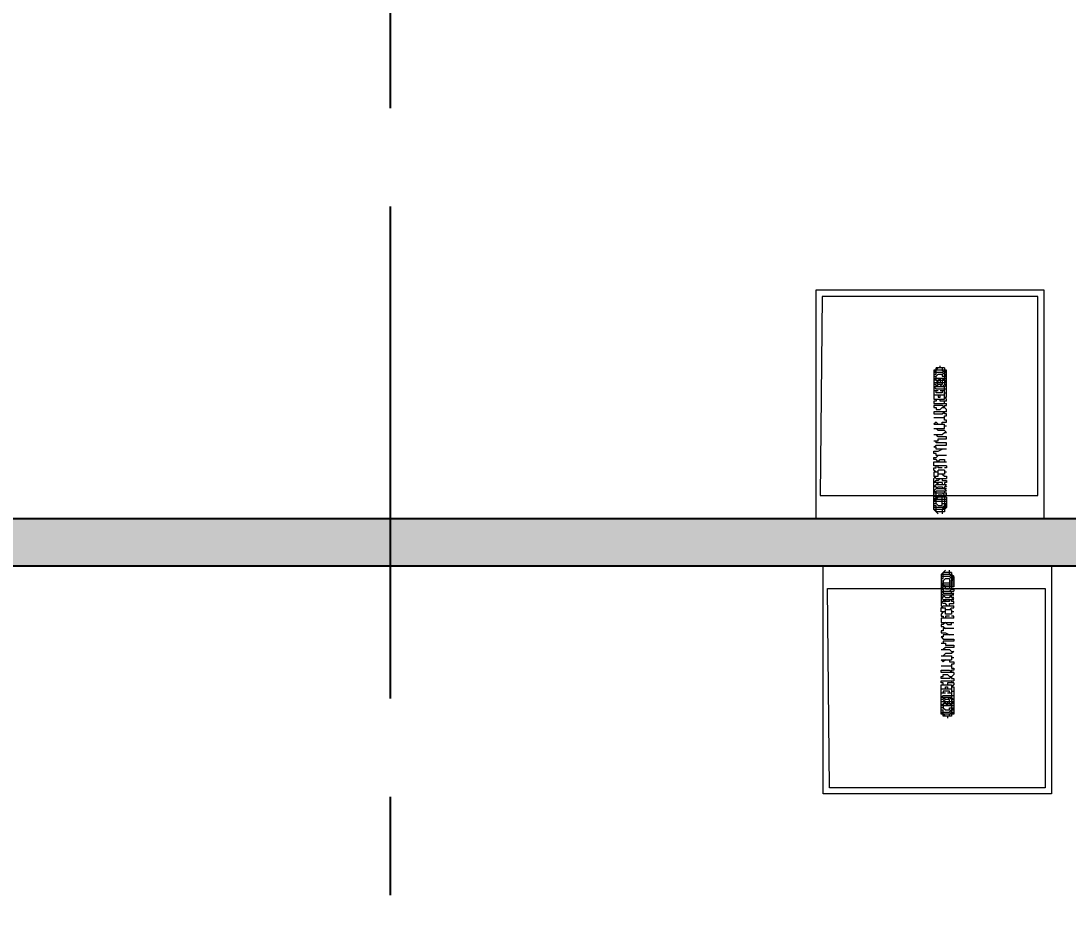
# Model space of a CAD drawing. Header units: millimetres. Extents: x -9318 to 9016603, y 0 to 838141.
# Drawn here: x 59463 to 62124, y 204962 to 207242 of the extents above; entities that cross this region are included whole.
import ezdxf
from ezdxf import colors
from ezdxf.entities.mleader import LeaderData, LeaderLine
from ezdxf.math import Vec2, Vec3

# ---------------------------------------------------------------- set-up
doc = ezdxf.new("R2010")
doc.units = ezdxf.units.MM
doc.linetypes.add('CENTER', pattern=[2, 1.25, -0.25, 0.25, -0.25])
doc.styles.add('ISOCPEUR', font='isocpeur.ttf', dxfattribs={"width": 0.7})

# ---------------------------------------------------------------- blocks, each defined once
blk = doc.blocks.new('_DotSmall')
at = {"color": 8, "linetype": 'ByBlock', "const_width": 0.5}
blk.add_lwpolyline([(-0.0625, 0, 1), (0.0625, 0, 1)], format="xyb", close=True, dxfattribs=at)

msp = doc.modelspace()

# ---------------------------------------------------------------- hatches: boundary and pattern name
at = {"ltscale": 100}
h = msp.add_hatch(dxfattribs=at)
h.set_pattern_fill('AR-CONC', color=256, scale=30)
h.set_pattern_definition([(50, (275635.95, 96407.27), (215.17805, -18.82564), [22.5, -247.5]), (355, (275635.95, 96407.27), (-41.6254, 225.65764), [18, -198]), (100.45144, (275653.88, 96405.7), (173.55265, 206.832), [19.12206, -210.34263]), (46.1842, (275635.95, 96467.27), (320.1724, -49.65578), [33.75, -371.25]), (96.63564, (275662.63, 96463.14), (280.3986, 292.2356), [28.6831, -315.51413]), (351.18416, (275635.95, 96467.27), (280.3986, 292.2356), [27, -297]), (21, (275665.95, 96452.27), (179.07212, -120.78567), [22.5, -247.5]), (326, (275665.95, 96452.27), (72.9946, 217.54501), [18, -198]), (71.45144, (275680.87, 96442.2), (252.06671, 96.75935), [19.12206, -210.34263]), (37.5, (275635.95, 96407.274), (3.647957, 99.868156), [0, -195.6, 0, -201, 0, -198.75]), (7.5, (275635.95, 96407.27), (78.92086, 118.323514), [0, -114.6, 0, -191.1, 0, -75.75]), (327.5, (275569.05, 96407.274), (160.14673, -6.766462), [0, -75, 0, -234, 0, -310.5]), (317.5, (275539.05, 96407.27), (174.95585, 30.031495), [0, -97.5, 0, -155.4, 0, -220.5])])
h.paths.add_polyline_path([(63602.03, 207236.01), (63482.03, 207236), (63482.03, 205977.85), (57652.03, 205977.85), (57652.03, 205857.85), (63482.03, 205857.85), (63482.03, 204543.27), (63602.03, 204543.27)])

# ---------------------------------------------------------------- linework, layer by layer
at = {"linetype": 'CENTER', "ltscale": 1000}
msp.add_line((60402.03, 230770.43), (60402.03, 175038.08), dxfattribs=at)
at = {"lineweight": 0}
for p, q in [((61815.14, 206354.95, 0), (61783.37, 206354.95, 0)), ((61815.14, 206286.12, 0), (61815.14, 206354.95, 0)), ((61815.14, 206333.77, 0), (61783.37, 206333.77, 0)), ((61783.37, 206323.18, 0), (61815.14, 206323.18, 0)), ((61799.25, 206333.77, 0), (61799.25, 206323.18, 0)), ((61809.84, 206312.59, 0), (61783.37, 206312.59, 0)), ((61788.67, 206307.3, 0), (61815.14, 206307.3, 0)), ((61783.37, 206270.24, 0), (61815.14, 206270.24, 0)), ((61783.37, 206217.3, 0), (61809.84, 206217.3, 0)), ((61783.37, 206122.01, 0), (61815.14, 206122.01, 0)), ((61783.37, 206000.25, 0), (61783.37, 206079.66, 0)), ((61804.55, 206069.07, 0), (61783.37, 206069.07, 0)), ((61788.67, 206079.66, 0), (61815.14, 206079.66, 0)), ((61815.14, 206053.19, 0), (61788.67, 206053.19, 0)), ((61788.67, 206047.89, 0), (61815.14, 206047.89, 0)), ((61809.84, 206037.31, 0), (61809.84, 205994.95, 0)), ((61815.14, 206032.01, 0), (61815.14, 206005.54, 0)), ((61804.55, 206005.54, 0), (61783.37, 206005.54, 0)), ((61809.84, 206000.25, 0), (61783.37, 206000.25, 0)), ((61804.55, 206000.25, 0), (61804.55, 205989.66, 0)), ((61828.42, 205835.46, 0), (61801.95, 205835.46, 0)), ((61823.13, 205830.16, 0), (61801.95, 205830.16, 0)), ((61807.25, 205819.57, 0), (61807.25, 205808.99, 0)), ((61833.72, 205830.16, 0), (61833.72, 205803.69, 0)), ((61807.25, 205798.4, 0), (61807.25, 205787.81, 0)), ((61823.13, 205766.63, 0), (61801.95, 205766.63, 0)), ((61807.25, 205787.81, 0), (61833.72, 205787.81, 0)), ((61833.72, 205782.52, 0), (61807.25, 205782.52, 0)), ((61807.25, 205756.05, 0), (61833.72, 205756.05, 0)), ((61801.95, 205713.69, 0), (61833.72, 205713.69, 0)), ((61828.42, 205628.99, 0), (61828.42, 205618.4, 0)), ((61801.95, 205618.4, 0), (61828.42, 205618.4, 0)), ((61801.95, 205565.46, 0), (61833.72, 205565.46, 0)), ((61801.95, 205480.76, 0), (61801.95, 205554.87, 0)), ((61828.42, 205554.87, 0), (61828.42, 205523.11, 0)), ((61833.72, 205549.58, 0), (61833.72, 205480.76, 0)), ((61828.42, 205523.11, 0), (61801.95, 205523.11, 0)), ((61807.25, 205528.4, 0), (61833.72, 205528.4, 0)), ((61801.95, 205512.52, 0), (61833.72, 205512.52, 0)), ((61833.72, 205501.93, 0), (61801.95, 205501.93, 0)), ((61807.25, 205507.23, 0), (61807.25, 205496.64, 0)), ((61833.72, 205507.23, 0), (61807.25, 205507.23, 0)), ((61817.84, 205512.52, 0), (61817.84, 205501.93, 0)), ((61828.42, 205517.81, 0), (61828.42, 205475.46, 0)), ((61833.72, 205480.76, 0), (61801.95, 205480.76, 0))]:
    msp.add_line(p, q, dxfattribs=at)
for points in [[(62063.45, 205977.85), (62063.45, 206557.84), (61483.46, 206557.84), (61483.46, 205977.85)], [(62047.57, 206036.09), (62047.57, 206541.96), (61499.34, 206541.96), (61494.05, 206036.09)], [(62082.03, 205857.85), (62082.03, 205277.86), (61502.04, 205277.86), (61502.04, 205857.85)], [(62066.15, 205799.62), (62066.15, 205293.74), (61517.92, 205293.74), (61512.63, 205799.62)]]:
    msp.add_lwpolyline(points, close=True, dxfattribs=at)
at = {"lineweight": 0, "elevation": 0}
for points in [[(61783.37, 206344.36), (61788.67, 206344.36), (61788.67, 206360.24)], [(61783.37, 206349.65), (61793.96, 206360.24)], [(61783.37, 206354.95), (61783.37, 206280.83), (61809.84, 206280.83), (61809.84, 206312.59)], [(61783.37, 206349.65), (61804.55, 206349.65)], [(61809.84, 206360.24), (61788.67, 206360.24)], [(61799.25, 206360.24), (61799.25, 206365.54)], [(61804.55, 206360.24), (61804.55, 206354.95)], [(61804.55, 206354.95), (61809.84, 206349.65)], [(61804.55, 206349.65), (61809.84, 206344.36)], [(61809.84, 206360.24), (61809.84, 206317.89), (61815.14, 206317.89)], [(61815.14, 206349.65), (61809.84, 206354.95)], [(61809.84, 206349.65), (61815.14, 206349.65)], [(61783.37, 206339.07), (61788.67, 206339.07)], [(61783.37, 206328.48), (61788.67, 206333.77)], [(61793.96, 206323.18), (61783.37, 206333.77)], [(61788.67, 206339.07), (61793.96, 206344.36), (61804.55, 206344.36), (61804.55, 206339.07), (61815.14, 206339.07)], [(61815.14, 206328.48), (61788.67, 206328.48), (61788.67, 206339.07)], [(61804.55, 206328.48), (61804.55, 206317.89), (61793.96, 206317.89), (61788.67, 206323.18)], [(61793.96, 206333.77), (61799.25, 206328.48)], [(61793.96, 206323.18), (61793.96, 206328.48)], [(61809.84, 206333.77), (61804.55, 206328.48)], [(61809.84, 206339.07), (61815.14, 206344.36)], [(61809.84, 206344.36), (61815.14, 206344.36)], [(61815.14, 206323.18), (61809.84, 206328.48)], [(61788.67, 206312.59), (61788.67, 206317.89), (61783.37, 206317.89)], [(61783.37, 206312.59), (61788.67, 206307.3)], [(61793.96, 206302.01), (61783.37, 206302.01)], [(61793.96, 206317.89), (61788.67, 206312.59)], [(61804.55, 206302.01), (61804.55, 206296.71), (61788.67, 206296.71), (61788.67, 206302.01)], [(61804.55, 206312.59), (61799.25, 206317.89)], [(61809.84, 206302.01), (61799.25, 206302.01)], [(61809.84, 206317.89), (61804.55, 206312.59)], [(61809.84, 206312.59), (61815.14, 206317.89)], [(61809.84, 206296.71), (61815.14, 206296.71)], [(61809.84, 206291.42), (61783.37, 206291.42)], [(61788.67, 206280.83), (61788.67, 206275.54), (61783.37, 206275.54), (61783.37, 206270.24)], [(61815.14, 206249.07), (61815.14, 206254.36), (61809.84, 206259.65), (61804.55, 206264.95), (61783.37, 206264.95), (61783.37, 206259.65), (61788.67, 206259.65), (61788.67, 206254.36), (61799.25, 206254.36), (61804.55, 206259.65), (61809.84, 206259.65), (61809.84, 206264.95), (61815.14, 206264.95), (61815.14, 206270.24)], [(61793.96, 206291.42), (61793.96, 206286.12), (61799.25, 206286.12), (61799.25, 206291.42)], [(61815.14, 206275.54), (61799.25, 206275.54), (61799.25, 206280.83)], [(61809.84, 206286.12), (61815.14, 206286.12)], [(61815.14, 206275.54), (61815.14, 206280.83), (61809.84, 206286.12)], [(61809.84, 206270.24), (61809.84, 206275.54)], [(61815.14, 206249.07), (61783.37, 206249.07), (61783.37, 206243.77), (61804.55, 206243.77), (61809.84, 206249.07)], [(61809.84, 206238.48), (61815.14, 206238.48), (61815.14, 206243.77), (61809.84, 206243.77), (61809.84, 206249.07)], [(61809.84, 206233.18), (61783.37, 206233.18)], [(61793.96, 206217.3), (61788.67, 206222.6), (61783.37, 206217.3)], [(61783.37, 206206.71), (61809.84, 206206.71), (61809.84, 206217.3)], [(61804.55, 206217.3), (61804.55, 206222.6), (61815.14, 206222.6), (61815.14, 206227.89), (61809.84, 206227.89), (61809.84, 206238.48)], [(61783.37, 206190.83), (61804.55, 206190.83), (61809.84, 206196.13), (61815.14, 206196.13), (61809.84, 206201.42), (61793.96, 206201.42), (61788.67, 206206.71)], [(61783.37, 206174.95), (61793.96, 206174.95), (61793.96, 206180.24), (61815.14, 206180.24), (61815.14, 206185.54), (61793.96, 206185.54), (61788.67, 206190.83)], [(61815.14, 206212.01), (61809.84, 206212.01)], [(61815.14, 206153.77), (61788.67, 206153.77), (61788.67, 206159.07), (61783.37, 206159.07), (61788.67, 206164.36), (61815.14, 206164.36), (61815.14, 206169.66)], [(61815.14, 206169.66), (61788.67, 206169.66), (61788.67, 206174.95)], [(61815.14, 206137.89), (61788.67, 206137.89), (61788.67, 206143.19), (61783.37, 206143.19), (61783.37, 206148.48), (61793.96, 206148.48), (61804.55, 206153.77)], [(61793.96, 206122.01), (61788.67, 206127.3), (61783.37, 206127.3), (61783.37, 206132.6), (61788.67, 206132.6), (61793.96, 206137.89)], [(61815.14, 206111.42), (61783.37, 206111.42), (61783.37, 206122.01)], [(61788.67, 206095.54), (61783.37, 206100.83), (61783.37, 206106.13), (61788.67, 206106.13), (61788.67, 206111.42)], [(61793.96, 206122.01), (61799.25, 206127.3), (61809.84, 206127.3), (61809.84, 206122.01)], [(61804.55, 206106.13), (61793.96, 206106.13), (61793.96, 206111.42)], [(61815.14, 206111.42), (61815.14, 206106.13), (61809.84, 206106.13)], [(61783.37, 206084.95), (61793.96, 206084.95), (61793.96, 206100.83)], [(61793.96, 206095.54), (61783.37, 206095.54), (61783.37, 206084.95), (61788.67, 206079.66)], [(61783.37, 206079.66), (61788.67, 206084.95)], [(61809.84, 206100.83), (61809.84, 206090.25), (61793.96, 206090.25)], [(61809.84, 206100.83), (61793.96, 206100.83)], [(61804.55, 206090.25), (61809.84, 206084.95), (61815.14, 206084.95), (61815.14, 206079.66)], [(61815.14, 206095.54), (61809.84, 206095.54)], [(61799.25, 206079.66), (61793.96, 206074.36), (61788.67, 206074.36), (61783.37, 206069.07)], [(61783.37, 206058.48), (61788.67, 206063.78), (61815.14, 206063.78)], [(61783.37, 206047.89), (61793.96, 206058.48), (61804.55, 206058.48), (61809.84, 206053.19)], [(61788.67, 206058.48), (61783.37, 206058.48)], [(61793.96, 206063.78), (61788.67, 206069.07)], [(61788.67, 206058.48), (61788.67, 206053.19)], [(61793.96, 206063.78), (61793.96, 206069.07)], [(61804.55, 206079.66), (61804.55, 206074.36), (61815.14, 206074.36), (61815.14, 206069.07), (61809.84, 206069.07), (61809.84, 206063.78)], [(61804.55, 206069.07), (61804.55, 206063.78)], [(61809.84, 206063.78), (61815.14, 206058.48), (61809.84, 206058.48), (61809.84, 206053.19)], [(61788.67, 206042.6), (61783.37, 206047.89)], [(61783.37, 206037.31), (61788.67, 206037.31), (61788.67, 206047.89)], [(61783.37, 206042.6), (61815.14, 206042.6)], [(61815.14, 206032.01), (61788.67, 206032.01), (61783.37, 206037.31)], [(61788.67, 206037.31), (61783.37, 206032.01)], [(61783.37, 206026.72), (61788.67, 206032.01)], [(61783.37, 206021.42), (61793.96, 206032.01)], [(61788.67, 206016.13), (61793.96, 206010.84), (61804.55, 206010.84), (61804.55, 206037.31)], [(61804.55, 206037.31), (61793.96, 206037.31), (61793.96, 206032.01)], [(61809.84, 206037.31), (61804.55, 206042.6)], [(61809.84, 206053.19), (61815.14, 206047.89)], [(61809.84, 206047.89), (61809.84, 206042.6)], [(61809.84, 206037.31), (61815.14, 206037.31), (61815.14, 206042.6)], [(61783.37, 206026.72), (61815.14, 206026.72)], [(61783.37, 206016.13), (61788.67, 206016.13), (61788.67, 206026.72)], [(61783.37, 206021.42), (61815.14, 206021.42)], [(61783.37, 206010.84), (61788.67, 206010.84)], [(61788.67, 205994.95), (61788.67, 206010.84)], [(61804.55, 206016.13), (61815.14, 206016.13)], [(61804.55, 206005.54), (61809.84, 206010.84)], [(61809.84, 206005.54), (61804.55, 206000.25)], [(61809.84, 206016.13), (61815.14, 206010.84)], [(61809.84, 206010.84), (61815.14, 206005.54), (61809.84, 206000.25)], [(61809.84, 206010.84), (61815.14, 206010.84)], [(61815.14, 206005.54), (61809.84, 206005.54)], [(61809.84, 205994.95), (61788.67, 205994.95), (61783.37, 206000.25)], [(61793.96, 205989.66), (61788.67, 205994.95)], [(61812.54, 205846.04), (61801.95, 205835.46)], [(61823.13, 205835.46), (61823.13, 205846.04)], [(61801.95, 205824.87), (61807.25, 205824.87), (61807.25, 205840.75)], [(61828.42, 205840.75), (61807.25, 205840.75), (61801.95, 205835.46)], [(61801.95, 205835.46), (61801.95, 205756.05), (61807.25, 205750.75)], [(61801.95, 205819.57), (61807.25, 205819.57)], [(61807.25, 205819.57), (61812.54, 205824.87), (61823.13, 205824.87)], [(61823.13, 205824.87), (61823.13, 205798.4), (61812.54, 205798.4), (61812.54, 205803.69)], [(61828.42, 205830.16), (61823.13, 205835.46)], [(61823.13, 205830.16), (61828.42, 205824.87)], [(61823.13, 205819.57), (61833.72, 205819.57)], [(61828.42, 205840.75), (61828.42, 205798.4), (61833.72, 205798.4), (61833.72, 205793.1)], [(61828.42, 205824.87), (61833.72, 205830.16), (61828.42, 205835.46)], [(61833.72, 205830.16), (61828.42, 205830.16)], [(61828.42, 205819.57), (61833.72, 205824.87)], [(61828.42, 205824.87), (61833.72, 205824.87)], [(61801.95, 205814.28), (61807.25, 205808.99), (61812.54, 205803.69)], [(61801.95, 205814.28), (61833.72, 205814.28)], [(61801.95, 205808.99), (61807.25, 205803.69)], [(61801.95, 205808.99), (61833.72, 205808.99)], [(61833.72, 205803.69), (61807.25, 205803.69), (61801.95, 205798.4)], [(61807.25, 205798.4), (61801.95, 205803.69)], [(61801.95, 205798.4), (61807.25, 205798.4)], [(61801.95, 205793.1), (61833.72, 205793.1)], [(61807.25, 205793.1), (61801.95, 205787.81)], [(61828.42, 205798.4), (61823.13, 205793.1)], [(61828.42, 205787.81), (61828.42, 205793.1)], [(61801.95, 205787.81), (61807.25, 205782.52), (61812.54, 205777.22), (61823.13, 205777.22), (61828.42, 205782.52)], [(61807.25, 205777.22), (61801.95, 205777.22)], [(61801.95, 205777.22), (61807.25, 205771.93), (61833.72, 205771.93)], [(61817.84, 205756.05), (61812.54, 205761.34), (61807.25, 205761.34), (61801.95, 205766.63)], [(61807.25, 205777.22), (61807.25, 205782.52)], [(61812.54, 205771.93), (61807.25, 205766.63)], [(61812.54, 205771.93), (61812.54, 205766.63)], [(61823.13, 205766.63), (61823.13, 205771.93)], [(61823.13, 205756.05), (61823.13, 205761.34), (61833.72, 205761.34), (61833.72, 205766.63), (61828.42, 205766.63), (61828.42, 205771.93)], [(61828.42, 205782.52), (61833.72, 205787.81)], [(61828.42, 205771.93), (61833.72, 205777.22), (61828.42, 205777.22), (61828.42, 205782.52)], [(61812.54, 205740.16), (61801.95, 205740.16), (61801.95, 205750.75), (61807.25, 205756.05)], [(61801.95, 205750.75), (61812.54, 205750.75)], [(61807.25, 205740.16), (61801.95, 205734.87), (61801.95, 205729.58), (61807.25, 205729.58), (61807.25, 205724.28)], [(61828.42, 205745.46), (61828.42, 205734.87), (61812.54, 205734.87), (61812.54, 205750.75)], [(61828.42, 205745.46), (61812.54, 205745.46)], [(61823.13, 205745.46), (61828.42, 205750.75), (61833.72, 205750.75), (61833.72, 205756.05)], [(61833.72, 205740.16), (61828.42, 205740.16)], [(61833.72, 205724.28), (61801.95, 205724.28), (61801.95, 205713.69)], [(61812.54, 205713.69), (61807.25, 205708.4), (61801.95, 205708.4), (61801.95, 205703.11), (61807.25, 205703.11), (61812.54, 205697.81)], [(61823.13, 205729.58), (61812.54, 205729.58), (61812.54, 205724.28)], [(61812.54, 205713.69), (61817.84, 205708.4), (61828.42, 205708.4), (61828.42, 205713.69)], [(61833.72, 205724.28), (61833.72, 205729.58), (61828.42, 205729.58)], [(61833.72, 205697.81), (61807.25, 205697.81), (61807.25, 205692.52), (61801.95, 205692.52), (61801.95, 205687.22), (61812.54, 205687.22), (61823.13, 205681.93)], [(61833.72, 205681.93), (61807.25, 205681.93), (61807.25, 205676.64), (61801.95, 205676.64), (61807.25, 205671.34), (61833.72, 205671.34), (61833.72, 205666.05)], [(61801.95, 205660.75), (61812.54, 205660.75), (61812.54, 205655.46), (61833.72, 205655.46), (61833.72, 205650.17), (61812.54, 205650.17), (61807.25, 205644.87)], [(61833.72, 205666.05), (61807.25, 205666.05), (61807.25, 205660.75)], [(61801.95, 205644.87), (61823.13, 205644.87), (61828.42, 205639.58), (61833.72, 205639.58), (61828.42, 205634.28), (61812.54, 205634.28), (61807.25, 205628.99)], [(61801.95, 205628.99), (61828.42, 205628.99)], [(61812.54, 205618.4), (61807.25, 205613.11), (61801.95, 205618.4)], [(61828.42, 205602.52), (61801.95, 205602.52)], [(61823.13, 205618.4), (61823.13, 205613.11), (61833.72, 205613.11), (61833.72, 205607.81), (61828.42, 205607.81)], [(61833.72, 205623.7), (61828.42, 205623.7)], [(61828.42, 205607.81), (61828.42, 205597.23), (61833.72, 205597.23), (61833.72, 205591.93), (61828.42, 205591.93), (61828.42, 205586.64)], [(61833.72, 205586.64), (61801.95, 205586.64), (61801.95, 205591.93), (61823.13, 205591.93), (61828.42, 205586.64)], [(61833.72, 205586.64), (61833.72, 205581.34), (61823.13, 205570.76), (61801.95, 205570.76), (61801.95, 205576.05), (61807.25, 205576.05), (61807.25, 205581.34), (61817.84, 205581.34), (61823.13, 205576.05), (61828.42, 205576.05), (61828.42, 205570.76), (61833.72, 205570.76), (61833.72, 205565.46)], [(61807.25, 205554.87), (61807.25, 205560.17), (61801.95, 205560.17), (61801.95, 205565.46)], [(61801.95, 205554.87), (61828.42, 205554.87)], [(61812.54, 205544.28), (61812.54, 205549.58), (61817.84, 205549.58), (61817.84, 205544.28)], [(61833.72, 205560.17), (61817.84, 205560.17), (61817.84, 205554.87)], [(61828.42, 205565.46), (61828.42, 205560.17)], [(61833.72, 205560.17), (61833.72, 205554.87), (61828.42, 205549.58)], [(61828.42, 205549.58), (61833.72, 205549.58)], [(61828.42, 205544.28), (61801.95, 205544.28)], [(61812.54, 205533.7), (61801.95, 205533.7)], [(61801.95, 205523.11), (61807.25, 205528.4)], [(61807.25, 205523.11), (61807.25, 205517.81), (61801.95, 205517.81)], [(61823.13, 205533.7), (61823.13, 205538.99), (61807.25, 205538.99), (61807.25, 205533.7)], [(61812.54, 205517.81), (61807.25, 205523.11)], [(61828.42, 205533.7), (61817.84, 205533.7)], [(61823.13, 205523.11), (61817.84, 205517.81)], [(61828.42, 205517.81), (61823.13, 205523.11)], [(61828.42, 205538.99), (61833.72, 205538.99)], [(61828.42, 205523.11), (61833.72, 205517.81)], [(61812.54, 205512.52), (61801.95, 205501.93)], [(61801.95, 205507.23), (61807.25, 205501.93)], [(61807.25, 205496.64), (61801.95, 205496.64)], [(61823.13, 205517.81), (61812.54, 205517.81), (61807.25, 205512.52)], [(61807.25, 205496.64), (61812.54, 205491.34), (61823.13, 205491.34), (61823.13, 205496.64), (61833.72, 205496.64)], [(61812.54, 205512.52), (61812.54, 205507.23)], [(61812.54, 205501.93), (61817.84, 205507.23)], [(61823.13, 205507.23), (61823.13, 205517.81)], [(61828.42, 205501.93), (61823.13, 205507.23)], [(61828.42, 205517.81), (61833.72, 205517.81)], [(61833.72, 205512.52), (61828.42, 205507.23)], [(61828.42, 205496.64), (61833.72, 205491.34)], [(61801.95, 205491.34), (61807.25, 205491.34)], [(61801.95, 205486.05), (61823.13, 205486.05)], [(61801.95, 205486.05), (61812.54, 205475.46)], [(61807.25, 205475.46), (61807.25, 205491.34)], [(61828.42, 205475.46), (61807.25, 205475.46)], [(61817.84, 205475.46), (61817.84, 205470.17)], [(61823.13, 205486.05), (61828.42, 205491.34)], [(61823.13, 205480.76), (61828.42, 205486.05)], [(61823.13, 205475.46), (61823.13, 205480.76)], [(61828.42, 205491.34), (61833.72, 205491.34)], [(61833.72, 205486.05), (61828.42, 205480.76)], [(61828.42, 205486.05), (61833.72, 205486.05)]]:
    msp.add_lwpolyline(points, dxfattribs=at)
at = {"ltscale": 100}
for points in [[(57652.02, 205977.85), (63482.03, 205977.85)], [(57652.03, 205857.85), (63482.03, 205857.85)]]:
    msp.add_lwpolyline(points, dxfattribs=at)

# ---------------------------------------------------------------- leaders
ml = msp.add_multileader_mtext('Standard')
ml.set_content('+13,200', color=8, style='ISOCPEUR')
ml.set_leader_properties(color=8, linetype='Continuous', lineweight=-1)
ml.set_arrow_properties(name='DOTSMALL')
ml.build(insert=Vec2(0, 0))
ml.multileader.update_dxf_attribs({"has_text_frame": 1, "text_left_attachment_type": 4, "text_right_attachment_type": 4, "dogleg_length": 100, "arrow_head_size": 180})
ctx = ml.context
ctx.base_point, ctx.char_height, ctx.arrow_head_size, ctx.landing_gap_size, ctx.plane_origin = Vec3(93068.63, 826103.47), 250, 180, 50, Vec3(90907.41, 825512.23)
ctx.left_attachment, ctx.right_attachment = 4, 4
notes = []
notes.append((ctx, [(0, (0, 0, 0), (0, 0), (1, 0), 1, [])]))
ctx.mtext.insert, ctx.mtext.width, ctx.mtext.line_spacing_style, ctx.mtext.flow_direction = Vec3(93118.63, 826436.81), 852.697, 2, 5
ml = msp.add_multileader_mtext('Standard')
ml.set_content('+11,550', color=8, style='ISOCPEUR')
ml.set_leader_properties(color=8, linetype='Continuous', lineweight=-1)
ml.set_arrow_properties(name='DOTSMALL')
ml.build(insert=Vec2(0, 0))
ml.multileader.update_dxf_attribs({"has_text_frame": 1, "text_left_attachment_type": 4, "text_right_attachment_type": 4, "dogleg_length": 100, "arrow_head_size": 180})
ctx = ml.context
ctx.base_point, ctx.char_height, ctx.arrow_head_size, ctx.landing_gap_size, ctx.plane_origin = Vec3(88068.63, 825358.47), 250, 180, 50, Vec3(85907.41, 824767.23)
ctx.left_attachment, ctx.right_attachment = 4, 4
notes.append((ctx, [(0, (0, 0, 0), (0, 0), (1, 0), 1, [])]))
ctx.mtext.insert, ctx.mtext.width, ctx.mtext.line_spacing_style, ctx.mtext.flow_direction = Vec3(88118.63, 825691.81), 852.697, 2, 5
ml = msp.add_multileader_mtext('Standard')
ml.set_content('+13,700', color=8, style='ISOCPEUR')
ml.set_leader_properties(color=8, linetype='Continuous', lineweight=-1)
ml.set_arrow_properties(name='DOTSMALL')
ml.build(insert=Vec2(0, 0))
ml.multileader.update_dxf_attribs({"has_text_frame": 1, "text_left_attachment_type": 4, "text_right_attachment_type": 4, "dogleg_length": 100, "arrow_head_size": 180})
ctx = ml.context
ctx.base_point, ctx.char_height, ctx.arrow_head_size, ctx.landing_gap_size, ctx.plane_origin = Vec3(118053.07, 658154.33), 250, 180, 50, Vec3(117803.7, 657493.51)
ctx.left_attachment, ctx.right_attachment = 4, 4
notes.append((ctx, [(0, (0, 0, 0), (0, 0), (1, 0), 1, [])]))
ctx.mtext.insert, ctx.mtext.width, ctx.mtext.line_spacing_style, ctx.mtext.flow_direction = Vec3(118103.07, 658487.66), 852.697, 2, 5
ml = msp.add_multileader_mtext('Standard')
ml.set_content('+13,700', color=8, style='ISOCPEUR')
ml.set_leader_properties(color=8, linetype='Continuous', lineweight=-1)
ml.set_arrow_properties(name='DOTSMALL')
ml.build(insert=Vec2(0, 0))
ml.multileader.update_dxf_attribs({"has_text_frame": 1, "text_left_attachment_type": 4, "text_right_attachment_type": 4, "dogleg_length": 100, "arrow_head_size": 180})
ctx = ml.context
ctx.base_point, ctx.char_height, ctx.arrow_head_size, ctx.landing_gap_size, ctx.plane_origin = Vec3(79585.57, 658000.47), 250, 180, 50, Vec3(77424.36, 657409.23)
ctx.left_attachment, ctx.right_attachment = 4, 4
notes.append((ctx, [(0, (0, 0, 0), (0, 0), (1, 0), 1, [])]))
ctx.mtext.insert, ctx.mtext.width, ctx.mtext.line_spacing_style, ctx.mtext.flow_direction = Vec3(79635.57, 658333.81), 852.697, 2, 5
ml = msp.add_multileader_mtext('Standard')
ml.set_content('+15,850', color=8, style='ISOCPEUR')
ml.set_leader_properties(color=8, linetype='Continuous', lineweight=-1)
ml.set_arrow_properties(name='DOTSMALL')
ml.build(insert=Vec2(0, 0))
ml.multileader.update_dxf_attribs({"has_text_frame": 1, "text_left_attachment_type": 4, "text_right_attachment_type": 4, "dogleg_length": 100, "arrow_head_size": 180})
ctx = ml.context
ctx.base_point, ctx.char_height, ctx.arrow_head_size, ctx.landing_gap_size, ctx.plane_origin = Vec3(78411.29, 652860.4), 250, 180, 50, Vec3(78329.9, 651149.71)
ctx.left_attachment, ctx.right_attachment = 4, 4
notes.append((ctx, [(0, (0, 0, 0), (0, 0), (1, 0), 1, [])]))
ctx.mtext.insert, ctx.mtext.width, ctx.mtext.defined_height, ctx.mtext.line_spacing_style, ctx.mtext.flow_direction = Vec3(78461.29, 653193.74), 696.0353, 776.46, 2, 5
ml = msp.add_multileader_mtext('Standard')
ml.set_content('+15,850', color=8, style='ISOCPEUR')
ml.set_leader_properties(color=8, linetype='Continuous', lineweight=-1)
ml.set_arrow_properties(name='DOTSMALL')
ml.build(insert=Vec2(0, 0))
ml.multileader.update_dxf_attribs({"has_text_frame": 1, "text_left_attachment_type": 4, "text_right_attachment_type": 4, "dogleg_length": 100, "arrow_head_size": 180})
ctx = ml.context
ctx.base_point, ctx.char_height, ctx.arrow_head_size, ctx.landing_gap_size, ctx.plane_origin = Vec3(116043.29, 652621.27), 250, 180, 50, Vec3(116522.41, 649668.82)
ctx.left_attachment, ctx.right_attachment = 4, 4
notes.append((ctx, [(0, (0, 0, 0), (0, 0), (1, 0), 1, [])]))
ctx.mtext.insert, ctx.mtext.width, ctx.mtext.line_spacing_style, ctx.mtext.flow_direction = Vec3(116093.29, 652954.61), 852.697, 2, 5
ml = msp.add_multileader_mtext('Standard')
ml.set_content('+9,800', color=8, style='ISOCPEUR')
ml.set_leader_properties(color=8, linetype='Continuous', lineweight=-1)
ml.set_arrow_properties(name='DOTSMALL')
ml.build(insert=Vec2(0, 0))
ml.multileader.update_dxf_attribs({"has_text_frame": 1, "text_left_attachment_type": 4, "text_right_attachment_type": 4, "dogleg_length": 100, "arrow_head_size": 180})
ctx = ml.context
ctx.base_point, ctx.char_height, ctx.arrow_head_size, ctx.landing_gap_size, ctx.plane_origin = Vec3(118053.07, 538154.33), 250, 180, 50, Vec3(117803.7, 537493.51)
ctx.left_attachment, ctx.right_attachment = 4, 4
notes.append((ctx, [(0, (0, 0, 0), (0, 0), (1, 0), 1, [])]))
ctx.mtext.insert, ctx.mtext.width, ctx.mtext.line_spacing_style, ctx.mtext.flow_direction = Vec3(118103.07, 538487.66), 852.697, 2, 5
ml = msp.add_multileader_mtext('Standard')
ml.set_content('+9,800', color=8, style='ISOCPEUR')
ml.set_leader_properties(color=8, linetype='Continuous', lineweight=-1)
ml.set_arrow_properties(name='DOTSMALL')
ml.build(insert=Vec2(0, 0))
ml.multileader.update_dxf_attribs({"has_text_frame": 1, "text_left_attachment_type": 4, "text_right_attachment_type": 4, "dogleg_length": 100, "arrow_head_size": 180})
ctx = ml.context
ctx.base_point, ctx.char_height, ctx.arrow_head_size, ctx.landing_gap_size, ctx.plane_origin = Vec3(79585.57, 538000.47), 250, 180, 50, Vec3(77424.36, 537409.23)
ctx.left_attachment, ctx.right_attachment = 4, 4
notes.append((ctx, [(0, (0, 0, 0), (0, 0), (1, 0), 1, [])]))
ctx.mtext.insert, ctx.mtext.width, ctx.mtext.line_spacing_style, ctx.mtext.flow_direction = Vec3(79635.57, 538333.81), 852.697, 2, 5
ml = msp.add_multileader_mtext('Standard')
ml.set_content('+11,750', color=8, style='ISOCPEUR')
ml.set_leader_properties(color=8, linetype='Continuous', lineweight=-1)
ml.set_arrow_properties(name='DOTSMALL')
ml.build(insert=Vec2(0, 0))
ml.multileader.update_dxf_attribs({"has_text_frame": 1, "text_left_attachment_type": 4, "text_right_attachment_type": 4, "dogleg_length": 100, "arrow_head_size": 180})
ctx = ml.context
ctx.base_point, ctx.char_height, ctx.arrow_head_size, ctx.landing_gap_size, ctx.plane_origin = Vec3(78411.29, 532860.4), 250, 180, 50, Vec3(78329.9, 531149.71)
ctx.left_attachment, ctx.right_attachment = 4, 4
notes.append((ctx, [(0, (0, 0, 0), (0, 0), (1, 0), 1, [])]))
ctx.mtext.insert, ctx.mtext.width, ctx.mtext.defined_height, ctx.mtext.line_spacing_style, ctx.mtext.flow_direction = Vec3(78461.29, 533193.74), 696.0353, 776.46, 2, 5
ml = msp.add_multileader_mtext('Standard')
ml.set_content('+11,750', color=8, style='ISOCPEUR')
ml.set_leader_properties(color=8, linetype='Continuous', lineweight=-1)
ml.set_arrow_properties(name='DOTSMALL')
ml.build(insert=Vec2(0, 0))
ml.multileader.update_dxf_attribs({"has_text_frame": 1, "text_left_attachment_type": 4, "text_right_attachment_type": 4, "dogleg_length": 100, "arrow_head_size": 180})
ctx = ml.context
ctx.base_point, ctx.char_height, ctx.arrow_head_size, ctx.landing_gap_size, ctx.plane_origin = Vec3(116043.29, 532621.27), 250, 180, 50, Vec3(116522.41, 529668.82)
ctx.left_attachment, ctx.right_attachment = 4, 4
notes.append((ctx, [(0, (0, 0, 0), (0, 0), (1, 0), 1, [])]))
ctx.mtext.insert, ctx.mtext.width, ctx.mtext.line_spacing_style, ctx.mtext.flow_direction = Vec3(116093.29, 532954.61), 852.697, 2, 5
ml = msp.add_multileader_mtext('Standard')
ml.set_content('+7,850', color=8, style='ISOCPEUR')
ml.set_leader_properties(color=8, linetype='Continuous', lineweight=-1)
ml.set_arrow_properties(name='DOTSMALL')
ml.build(insert=Vec2(0, 0))
ml.multileader.update_dxf_attribs({"has_text_frame": 1, "text_left_attachment_type": 4, "text_right_attachment_type": 4, "dogleg_length": 100, "arrow_head_size": 180})
ctx = ml.context
ctx.base_point, ctx.char_height, ctx.arrow_head_size, ctx.landing_gap_size, ctx.plane_origin = Vec3(82569.71, 434646.78), 250, 180, 50, Vec3(82488.32, 433379.22)
ctx.left_attachment, ctx.right_attachment = 4, 4
notes.append((ctx, [(0, (0, 0, 0), (0, 0), (1, 0), 1, [])]))
ctx.mtext.insert, ctx.mtext.width, ctx.mtext.line_spacing_style, ctx.mtext.flow_direction = Vec3(82619.71, 434980.11), 595.5678, 2, 5
for ctx, leaders in notes:
    for number, flags, end, landing, length, lines in leaders:
        leader = LeaderData()
        leader.index, (leader.has_last_leader_line, leader.has_dogleg_vector, leader.attachment_direction) = number, flags
        leader.last_leader_point, leader.dogleg_vector, leader.dogleg_length = Vec3(end), Vec3(landing), length
        for number, points, colour, breaks in lines:
            line = LeaderLine()
            line.index, line.vertices, line.color, line.breaks = number, Vec3.list(points), colors.encode_raw_color(colour), breaks
            leader.lines.append(line)
        ctx.leaders.append(leader)

doc.saveas('drawing.dxf')
